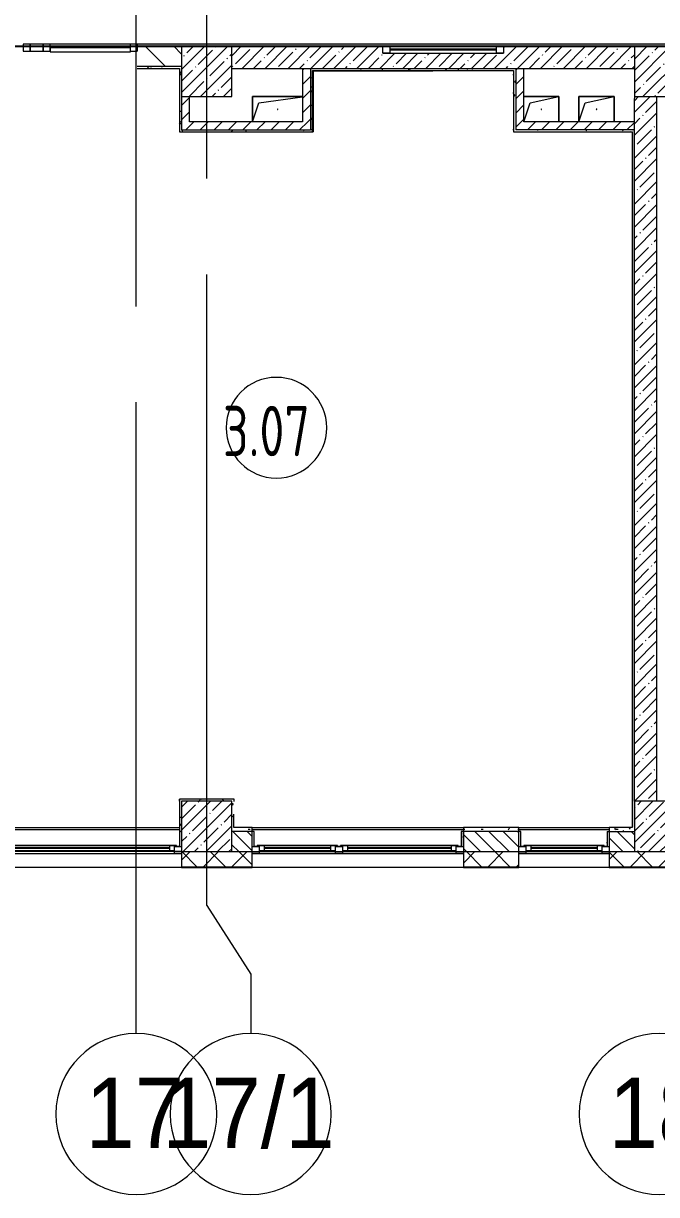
# Model space of a CAD drawing. Header units: millimetres. Extents: x -625 to 415037, y -3642 to 102118.
# Drawn here: x 348565 to 354857, y -3506 to 8127 of the extents above; entities that cross this region are included whole.
import ezdxf

# ---------------------------------------------------------------- set-up
doc = ezdxf.new("R2010")
doc.units = ezdxf.units.MM
doc.linetypes.add('Осевая', pattern=[6350, 1270, -952.5, 3175, -952.5])
for name, color, linetype, lineweight in [('A-AREA-IDEN', 7, 'Continuous', 9), ('A-GENM', 7, 'Continuous', 9), ('A-GLAZ', 7, 'Continuous', 9), ('A-GLAZ-1', 7, 'Continuous', 5), ('A-GLAZ-CURT', 7, 'Continuous', 9), ('A-GLAZ-CURT-1', 7, 'Continuous', 5), ('A-GLAZ-CURT-2', 7, 'Continuous', 20), ('A-GLAZ-CWMG', 7, 'Continuous', 9), ('A-GLAZ-CWMG-1', 7, 'Continuous', 20), ('A-WALL', 7, 'Continuous', 5), ('I-WALL', 7, 'Continuous', 5), ('S-COLS', 7, 'Continuous', 9), ('S-COLS-1', 7, 'Continuous', 5), ('Оси', 7, 'Continuous', 9), ('Оси-1', 7, 'Continuous', 20), ('Оси-2', 7, 'Осевая', 9)]:
    doc.layers.add(name, color=color, linetype=linetype, lineweight=lineweight)
doc.layers.add('A-AREA-PATT-3', color=7, linetype='Continuous', lineweight=5, true_color=0xe6fae8, transparency=1)
doc.layers.add('A-WALL-1', color=9, linetype='Continuous', lineweight=5, true_color=0x808080)
doc.layers.add('A-WALL-FNSH-1', color=9, linetype='Continuous', lineweight=5, true_color=0x808080)
doc.styles.add('Arial', font='arial.ttf', dxfattribs={"width": 0.9, "height": 700})
doc.styles.add('СПДС', font='ГОСТ тип А.ttf', dxfattribs={"width": 0.9})
pattern_1 = [(45, (289227.4, 1e-08), (-114.04925, 114.04925), []), (45, (289341.45, 1e-08), (-114.04925, 114.04925), [201.612, -40.322, 6.706, -33.617])]
pattern_2 = [(45, (289227.4, 1e-08), (-70.71068, 70.71068), [])]
pattern_3 = [(0, (289227.4, 1e-08), (243.84, 60.96), [20.117, -162.763, 20.117, -162.763, -975.36]), (0, (289227.4, 1e-08), (243.84, 60.96), [-365.76, 20.117, -345.643, 20.117, -162.763, -426.72]), (0, (289227.4, 1e-08), (243.84, 60.96), [-914.4, 20.117, -101.803, 20.117, -284.683]), (120, (289318.84, 30.48), (-174.71291, 180.691634), [20.117, -162.763, 20.117, -162.763, -975.36]), (120, (289318.84, 30.48), (-174.71291, 180.691634), [-365.76, 20.117, -345.643, 20.117, -162.763, -426.72]), (120, (289318.84, 30.48), (-174.71291, 180.691634), [-914.4, 20.117, -101.803, 20.117, -284.683]), (240, (289349.32, 152.4), (-69.12709, -241.651634), [20.117, -162.763, 20.117, -162.763, -975.36]), (240, (289349.32, 152.4), (-69.12709, -241.651634), [-365.76, 20.117, -345.643, 20.117, -162.763, -426.72]), (240, (289349.32, 152.4), (-69.12709, -241.651634), [-914.4, 20.117, -101.803, 20.117, -284.683])]

# ---------------------------------------------------------------- blocks, each defined once
blk = doc.blocks.new('BSC_Колонна _Прямоугольная - 500х500-V515-Объем проектирования 3 этажа')
at = {"layer": 'S-COLS-1'}
h = blk.add_hatch(dxfattribs=at)
h.set_pattern_fill('FP_8', color=256, style=0, pattern_type=2)
h.set_pattern_definition([(45, (-61160, -7650), (-114.04925, 114.04925), []), (45, (-61045.95, -7650), (-114.04925, 114.04925), [201.613, -40.323, 6.706, -33.617])])
h.paths.add_polyline_path([(250, -250), (250, 250), (-250, 250), (-250, -250)])
for p, q in [((250, 250), (-250, 250)), ((-250, 250), (-250, -250)), ((250, -250), (250, 250)), ((-250, -250), (250, -250))]:
    blk.add_line(p, q, dxfattribs=at)
blk = doc.blocks.new('BSC_Колонна _Прямоугольная - 500х500-V522-Объем проектирования 3 этажа')
at = {"layer": 'S-COLS-1'}
h = blk.add_hatch(dxfattribs=at)
h.set_pattern_fill('FP_15', color=256, style=0, pattern_type=2)
h.set_pattern_definition([(45, (-61160, -150), (-114.04925, 114.04925), []), (45, (-61045.95, -150), (-114.04925, 114.04925), [201.613, -40.323, 6.706, -33.617])])
h.paths.add_polyline_path([(250, -250), (250, 250), (-250, 250), (-250, -250)])
for p, q in [((250, 250), (-250, 250)), ((-250, 250), (-250, -250)), ((250, -250), (250, 250)), ((-250, -250), (250, -250))]:
    blk.add_line(p, q, dxfattribs=at)
blk = doc.blocks.new('BSC_Колонна _Прямоугольная - 500х500-V523-Объем проектирования 3 этажа')
at = {"layer": 'S-COLS-1'}
h = blk.add_hatch(dxfattribs=at)
h.set_pattern_fill('FP_16', color=256, style=0, pattern_type=2)
h.set_pattern_definition([(45, (-65660, -150), (-114.04925, 114.04925), []), (45, (-65545.95, -150), (-114.04925, 114.04925), [201.613, -40.323, 6.706, -33.617])])
h.paths.add_polyline_path([(-219, -250), (250, -250), (250, 250), (-250, 250), (-250, -250)])
for p, q in [((250, 250), (-250, 250)), ((-250, 250), (-250, -250)), ((250, -250), (250, 250)), ((-250, -250), (250, -250))]:
    blk.add_line(p, q, dxfattribs=at)
blk = doc.blocks.new('BSC_Колонна _Прямоугольная - 500х500-V526-Объем проектирования 3 этажа')
at = {"layer": 'S-COLS-1'}
h = blk.add_hatch(dxfattribs=at)
h.set_pattern_fill('FP_19', color=256, style=0, pattern_type=2)
h.set_pattern_definition([(45, (-65660, -7650), (-114.04925, 114.04925), []), (45, (-65545.95, -7650), (-114.04925, 114.04925), [201.613, -40.323, 6.706, -33.617])])
h.paths.add_polyline_path([(250, -250), (250, 22), (220, 22), (220, 30), (250, 30), (250, 250), (-250, 250), (-250, -250), (-10, -250)])
for p, q in [((220, 250), (-250, 250)), ((-250, 250), (-250, -250)), ((250, -250), (250, 22)), ((-250, -250), (250, -250))]:
    blk.add_line(p, q, dxfattribs=at)
blk = doc.blocks.new('120_Окно_СКБ_2Ст - 120_Окно_СКБ_2Ст 3100х2500 _мал_створка слева_ 2-22446355-Объем проектирования 3 этажа')
at = {"layer": 'A-GLAZ'}
for p, q in [((-1550, -127), (-1550, -57)), ((-1550, -57), (-1480, -57)), ((-1480, -57), (-1480, -127)), ((650, -87), (-1480, -87)), ((-1480, -87), (-1480, -127)), ((-1430, -137), (-1430, -87)), ((600, -137), (600, -87)), ((650, -127), (650, -57)), ((650, -57), (720, -57)), ((650, -127), (650, -87)), ((720, -57), (720, -127)), ((1480, -87), (720, -87)), ((720, -87), (720, -127)), ((770, -137), (770, -87)), ((1430, -137), (1430, -87)), ((1480, -127), (1480, -57)), ((1480, -57), (1550, -57)), ((1480, -127), (1480, -87)), ((1550, -57), (1550, -127)), ((-1480, -127), (-1550, -127)), ((-1480, -127), (-1500, -127)), ((-1500, -127), (-1500, -137)), ((-1500, -137), (670, -137)), ((670, -137), (-1500, -137)), ((720, -127), (650, -127)), ((670, -127), (650, -127)), ((670, -137), (670, -127)), ((720, -127), (700, -127)), ((700, -127), (700, -137)), ((700, -137), (1500, -137)), ((1500, -137), (700, -137)), ((1550, -127), (1480, -127)), ((1500, -127), (1480, -127)), ((1500, -137), (1500, -127))]:
    blk.add_line(p, q, dxfattribs=at)
at = {"layer": 'A-GLAZ-1'}
for p, q in [((1550, -57), (-1550, -57)), ((-1430, -107), (600, -107)), ((770, -107), (1430, -107)), ((-1530, -127), (-1500, -127)), ((600, -117), (-1430, -117)), ((670, -127), (700, -127)), ((1430, -117), (770, -117)), ((1500, -127), (1530, -127))]:
    blk.add_line(p, q, dxfattribs=at)
blk = doc.blocks.new('120_Окно_СКБ_1Ст - 120_Окно_СКБ_1Ст 900х2500_h_-22445987-Объем проектирования 3 этажа')
at = {"layer": 'A-GLAZ'}
for p, q in [((-450, -127), (-450, -57)), ((-450, -57), (-380, -57)), ((-380, -57), (-380, -127)), ((380, -87), (-380, -87)), ((-380, -87), (-380, -127)), ((-330, -137), (-330, -87)), ((330, -137), (330, -87)), ((380, -127), (380, -57)), ((380, -57), (450, -57)), ((380, -127), (380, -87)), ((450, -57), (450, -127)), ((-380, -127), (-450, -127)), ((-380, -127), (-400, -127)), ((-400, -127), (-400, -137)), ((-400, -137), (400, -137)), ((400, -137), (-400, -137)), ((450, -127), (380, -127)), ((400, -127), (380, -127)), ((400, -137), (400, -127))]:
    blk.add_line(p, q, dxfattribs=at)
at = {"layer": 'A-GLAZ-1'}
for p, q in [((450, -57), (-450, -57)), ((-330, -107), (330, -107)), ((-430, -127), (-400, -127)), ((330, -117), (-330, -117)), ((400, -127), (430, -127))]:
    blk.add_line(p, q, dxfattribs=at)
blk = doc.blocks.new('120_Окно_СКБ_2Ст - 120_Окно_СКБ_2Ст 2100х2400 _мал створка справа_-22446225-Объем проектирования 3 этажа')
at = {"layer": 'A-GLAZ'}
for p, q in [((-1050, -127), (-1050, -57)), ((-1050, -57), (-980, -57)), ((-980, -57), (-980, -127)), ((150, -87), (-980, -87)), ((-980, -87), (-980, -127)), ((-930, -137), (-930, -87)), ((100, -137), (100, -87)), ((150, -127), (150, -57)), ((150, -57), (220, -57)), ((150, -127), (150, -87)), ((220, -57), (220, -127)), ((980, -87), (220, -87)), ((220, -87), (220, -127)), ((270, -137), (270, -87)), ((930, -137), (930, -87)), ((980, -127), (980, -57)), ((980, -57), (1050, -57)), ((980, -127), (980, -87)), ((1050, -57), (1050, -127)), ((-980, -127), (-1050, -127)), ((-980, -127), (-1000, -127)), ((-1000, -127), (-1000, -137)), ((-1000, -137), (170, -137)), ((170, -137), (-1000, -137)), ((220, -127), (150, -127)), ((170, -127), (150, -127)), ((170, -137), (170, -127)), ((220, -127), (200, -127)), ((200, -127), (200, -137)), ((200, -137), (1000, -137)), ((1000, -137), (200, -137)), ((1050, -127), (980, -127)), ((1000, -127), (980, -127)), ((1000, -137), (1000, -127))]:
    blk.add_line(p, q, dxfattribs=at)
at = {"layer": 'A-GLAZ-1'}
for p, q in [((1050, -57), (-1050, -57)), ((-930, -107), (100, -107)), ((270, -107), (930, -107)), ((-1030, -127), (-1000, -127)), ((100, -117), (-930, -117)), ((170, -127), (200, -127)), ((930, -117), (270, -117)), ((1000, -127), (1030, -127))]:
    blk.add_line(p, q, dxfattribs=at)
blk = doc.blocks.new('GM_Отверстие прямоугольное _в плите_ - Отверстие-V613-Объем проектирования 3 этажа')
at = {"layer": 'A-GENM'}
for p, q in [((-175, 125), (175, 125)), ((175, 125), (-175, 125)), ((-112.5, 62.5), (175, 125)), ((175, 125), (175, -125)), ((175, -125), (175, 125)), ((-175, -125), (-112.5, 62.5))]:
    blk.add_line(p, q, dxfattribs=at)
for start, end in [(360, 180), (180, 360)]:
    blk.add_arc((0, 0), 2.5, start, end, dxfattribs=at)
blk = doc.blocks.new('GM_Отверстие прямоугольное _в плите_ - Отверстие-V614-Объем проектирования 3 этажа')
at = {"layer": 'A-GENM'}
for p, q in [((-175, -125), (-175, 125)), ((-175, 125), (175, 125)), ((175, 125), (-175, 125)), ((-175, 125), (-175, -125)), ((-112.5, 62.5), (175, 125)), ((175, 125), (175, -125)), ((175, -125), (175, 125)), ((-175, -125), (-112.5, 62.5))]:
    blk.add_line(p, q, dxfattribs=at)
for start, end in [(360, 180), (180, 360)]:
    blk.add_arc((0, 0), 2.5, start, end, dxfattribs=at)
blk = doc.blocks.new('GM_Отверстие прямоугольное _в плите_ - Отверстие-V625-Объем проектирования 3 этажа')
at = {"layer": 'A-GENM'}
for p, q in [((-250, -125), (-250, 125)), ((-250, 125), (245, 125)), ((245, 125), (-250, 125)), ((-250, 125), (-250, -125)), ((-187, 62), (245, 124)), ((-250, -125), (-187, 62))]:
    blk.add_line(p, q, dxfattribs=at)
for start, end in [(360, 180), (180, 360)]:
    blk.add_arc((0, 0), 2.5, start, end, dxfattribs=at)
blk = doc.blocks.new('Прямоугольный импост - 50 x 70 мм-V710-Объем проектирования 3 этажа')
at = {"layer": 'A-GLAZ-CWMG-1'}
for p, q in [((-70, 35), (0, 35)), ((-70, -35), (-70, 35)), ((0, 35), (0, -35)), ((0, -35), (-70, -35))]:
    blk.add_line(p, q, dxfattribs=at)
blk = doc.blocks.new('Системная панель - Стемалит - 40мм-32257327-Объем проектирования 3 этажа')
at = {"layer": 'A-GLAZ-CURT-2'}
for p, q in [((65, 35), (-65, 35)), ((-65, 35), (-65, -35)), ((65, -35), (65, 35)), ((-65, -35), (65, -35))]:
    blk.add_line(p, q, dxfattribs=at)
blk = doc.blocks.new('Прямоугольный импост - 50 x 70 мм-V711-Объем проектирования 3 этажа')
at = {"layer": 'A-GLAZ-CWMG-1'}
for p, q in [((-35, 35), (35, 35)), ((-35, -35), (-35, 35)), ((35, 35), (35, -35)), ((35, -35), (-35, -35))]:
    blk.add_line(p, q, dxfattribs=at)
blk = doc.blocks.new('Системная панель - Стекло - 40мм-V713-Объем проектирования 3 этажа')
at = {"layer": 'A-GLAZ-CURT-1'}
h = blk.add_hatch(dxfattribs=at)
h.set_pattern_fill('FP_234', color=256, style=0, pattern_type=2)
h.set_pattern_definition([(45, (-60202.5, -7685.7), (-565.685, 565.685), [400, -1200]), (45, (-60602.5, -7885.7), (-565.685, 565.685), [1200, -400]), (45, (-59802.5, -8085.7), (-565.685, 565.685), [400, -1200])])
h.paths.add_polyline_path([(-211, -40), (398, -40), (398, 0), (-398, 0), (-398, -40)])
at = {"layer": 'A-GLAZ-CURT-2'}
for p, q in [((398, 0), (-398, 0)), ((-398, 0), (-398, -40)), ((398, -40), (398, 0)), ((-398, -40), (398, -40))]:
    blk.add_line(p, q, dxfattribs=at)
blk = doc.blocks.new('Прямоугольный импост - 50 x 70 мм-V714-Объем проектирования 3 этажа')
at = {"layer": 'A-GLAZ-CWMG-1'}
for p, q in [((-35, 35), (35, 35)), ((-35, -35), (-35, 35)), ((35, 35), (35, -35)), ((35, -35), (-35, -35))]:
    blk.add_line(p, q, dxfattribs=at)
blk = doc.blocks.new('Прямоугольный импост - 50 x 70 мм-V715-Объем проектирования 3 этажа')
at = {"layer": 'A-GLAZ-CWMG'}
blk.add_line((60400, 7921), (59605, 7921), dxfattribs=at)
blk = doc.blocks.new('120_Окно_СКБ_1Ст - 120_Окно_СКБ_1Ст 400х1200 EI30-24228621-Объем проектирования 3 этажа')
at = {"layer": 'A-GLAZ'}
for p, q in [((-600, 40), (-600, 110)), ((-600, 110), (-530, 110)), ((-530, 40), (-600, 40)), ((-530, 110), (-530, 40)), ((530, 40), (530, 110)), ((530, 110), (600, 110)), ((600, 40), (530, 40)), ((600, 110), (600, 40))]:
    blk.add_line(p, q, dxfattribs=at)
at = {"layer": 'A-GLAZ-1'}
for p, q in [((600, 110), (-600, 110)), ((-600, 40), (600, 40)), ((530, 80), (-530, 80)), ((530, 70), (-530, 70))]:
    blk.add_line(p, q, dxfattribs=at)
blk = doc.blocks.new('Ось сетки - D8-29747960-Объем проектирования 3 этажа')
at = {"layer": 'Оси-1'}
for start, end in [(360, 180), (180, 360)]:
    blk.add_arc((0, 0), 4, start, end, dxfattribs=at)
blk = doc.blocks.new('Марка_Помещения - Номер-25198446-Объем проектирования 3 этажа')
at = {"layer": 'A-AREA-IDEN'}
for start, end in [(360, 180), (180, 360)]:
    blk.add_arc((0, 0), 2.5, start, end, dxfattribs=at)

msp = doc.modelspace()

# ---------------------------------------------------------------- hatches: boundary and pattern name
at = {"layer": 'A-AREA-PATT-3'}
msp.add_hatch(color=256, dxfattribs=at).paths.add_polyline_path([(351441, 7050), (351445, 7052), (351445, 7652), (352634, 7652), (352634, 7656), (351441, 7656), (351441, 7150)])
at = {"layer": 'A-WALL'}
h = msp.add_hatch(dxfattribs=at)
h.set_pattern_fill('FP_2', color=256, style=0, pattern_type=2)
h.set_pattern_definition([(135, (289227.4, 1e-08), (-70.71068, -70.71068), [])])
h.paths.add_polyline_path([(354546, -100), (354637, -100), (354637, 100), (354387, 100), (354387, -100), (354528, -100)])
h.paths.add_polyline_path([(341887, -100), (341887, 100), (341637, 100), (341637, -100), (341887, -100)])
h.paths.add_polyline_path([(340237, -100), (340237, 100), (339487, 100), (339487, -100), (339983, -100)])
h.paths.add_polyline_path([(343987, -100), (344737, -100), (344737, 100), (343987, 100)])
h.paths.add_polyline_path([(352937, -100), (353487, -100), (353487, 100), (352937, 100)])
h.paths.add_polyline_path([(350837, -100), (350837, 100), (350637, 100), (350637, -100)])
h.paths.add_polyline_path([(330987, -100), (330987, 100), (330367, 100), (330367, -100)])
h.paths.add_polyline_path([(332137, -100), (332137, 100), (331887, 100), (331887, -100)])
h.paths.add_polyline_path([(347037, -100), (347037, 100), (346137, 100), (346137, -100), (346510, -100)])
h.paths.add_polyline_path([(332637, -100), (333537, -100), (333537, 100), (332637, 100), (332637, 95)])
h.paths.add_polyline_path([(337137, -100), (337387, -100), (337387, 100), (337137, 100)])
h.paths.add_polyline_path([(327767, -100), (327767, 100), (327717, 100), (327717, -100)])
h.paths.add_polyline_path([(327217, -100), (327217, 100), (326650, 100), (326650, -100), (326930, -100)])
h.paths.add_polyline_path([(325197, -100), (325750, -100), (325750, 100), (325197, 100), (325197, -48)])
h.paths.add_polyline_path([(315637, -100), (315637, 100), (315387, 100), (315387, -100)])
h.paths.add_polyline_path([(308587, -100), (309937, -100), (309937, 100), (308587, 100), (308587, -14)])
h.paths.add_polyline_path([(311737, -100), (311937, -100), (311937, 100), (311737, 100), (311737, -92)])
h.paths.add_polyline_path([(319037, -100), (319210, -100), (319210, 100), (319037, 100), (319037, -70)])
h.paths.add_polyline_path([(320110, -100), (321337, -100), (321337, 100), (320110, 100), (320110, -46)])
h.paths.add_polyline_path([(323097, -100), (323097, 100), (322837, 100), (322837, -100), (322857, -100)])
h.paths.add_polyline_path([(314787, -100), (314787, 100), (314037, 100), (314037, -100)])
h.paths.add_polyline_path([(311137, -100), (311137, 100), (310837, 100), (310837, -100)])
h.paths.add_polyline_path([(304087, -100), (304837, -100), (304837, 100), (304087, 100)])
h.paths.add_polyline_path([(305887, -100), (305887, 100), (305737, 100), (305737, -100)])
h.paths.add_polyline_path([(299587, -100), (300337, -100), (300337, 100), (299587, 100)])
h.paths.add_polyline_path([(301367, -100), (301387, -100), (301387, 100), (301237, 100), (301237, -100)])
h.paths.add_polyline_path([(296472, -100), (296887, -100), (296887, 100), (296057, 100), (296057, -100)])
h = msp.add_hatch(dxfattribs=at)
h.set_pattern_fill('FP_24', color=256, style=0, pattern_type=2)
h.set_pattern_definition([(45, (289227.4, 1e-08), (-141.42136, 141.42136), []), (135, (289227.4, 1e-08), (-141.42136, -141.42136), [])])
h.paths.add_polyline_path([(364707, -250), (364927, -250), (364927, -100), (360787, -100), (360787, -250), (363157, -250)])
h.paths.add_polyline_path([(359835, -250), (359887, -250), (359887, -100), (356287, -100), (356287, -250), (359563, -250)])
h.paths.add_polyline_path([(355137, -250), (355387, -250), (355387, -100), (354387, -100), (354387, -250), (354668, -250)])
h.paths.add_polyline_path([(352937, -250), (353487, -250), (353487, -100), (352937, -100), (352937, -118)])
h.paths.add_polyline_path([(350637, -250), (350837, -250), (350837, -100), (350137, -100), (350137, -250)])
h.paths.add_polyline_path([(346510, -250), (347037, -250), (347037, -100), (345854, -100), (345854, -250), (346137, -250)])
at = {"layer": 'I-WALL'}
h = msp.add_hatch(dxfattribs=at)
h.set_pattern_fill('FP_191', color=256, style=0, pattern_type=2)
h.set_pattern_definition(pattern_3)
h.paths.add_polyline_path([(327987, 7900), (328857, 7900), (328857, 7920), (327988, 7920), (327988, 7907)])
h.paths.add_polyline_path([(341137, 7900), (347197, 7900), (347197, 7920), (340087, 7920), (340087, 7900), (341117, 7900)])
h.paths.add_polyline_path([(363307, 7900), (363327, 7900), (363306, 7920), (362932, 7920), (362932, 7908), (362987, 7908), (362987, 7900)])
h.paths.add_polyline_path([(363327, 7900), (363327, 7920), (363307, 7920), (363323, 7904)])
h.paths.add_polyline_path([(336720, 7900), (337587, 7900), (337587, 7920), (331357, 7920), (331357, 7900), (336637, 7900)])
h.paths.add_polyline_path([(361477, 7900), (361480, 7908), (361532, 7908), (361532, 7920), (360887, 7920), (360887, 7908), (360917, 7908), (360917, 7900), (361307, 7900)])
h.paths.add_polyline_path([(349697, 7900), (355107, 7900), (355107, 7908), (355137, 7908), (355137, 7920), (349697, 7920)])
h.paths.add_polyline_path([(359907, 7900), (359907, 7908), (359937, 7908), (359937, 7920), (358587, 7920), (358587, 7908), (358617, 7908), (358617, 7900), (359667, 7900)])
h.paths.add_polyline_path([(357457, 7900), (357457, 7908), (357487, 7908), (357487, 7920), (356087, 7920), (356087, 7908), (356117, 7908), (356117, 7900), (357388, 7900)])
h = msp.add_hatch(dxfattribs=at)
h.set_pattern_fill('FP_23', color=256, style=0, pattern_type=2)
h.set_pattern_definition([(135, (289227.4, 1e-08), (-141.42136, -141.42136), [])])
h.paths.add_polyline_path([(350117, 7700), (350137, 7700), (350137, 7900), (349697, 7900), (349697, 7700), (349773, 7700)])
h.paths.add_polyline_path([(346157, 7700), (347197, 7700), (347197, 7900), (346137, 7900), (346137, 7700)])
h = msp.add_hatch(dxfattribs=at)
h.set_pattern_fill('FP_1', color=256, style=0, pattern_type=2)
h.set_pattern_definition(pattern_1)
h.paths.add_polyline_path([(353437, 7680), (354637, 7680), (354637, 7900), (353337, 7900), (353337, 7830), (352137, 7830), (352137, 7900), (350637, 7900), (350637, 7680), (353330, 7680)])
h = msp.add_hatch(dxfattribs=at)
h.set_pattern_fill('FP_191', color=256, style=0, pattern_type=2)
h.set_pattern_definition(pattern_3)
h.paths.add_polyline_path([(347194, 7680), (347197, 7680), (347197, 7700), (346157, 7700), (346157, 7680), (347127, 7680)])
h.paths.add_polyline_path([(349773, 7680), (350116, 7680), (350117, 7700), (349697, 7700), (349697, 7680)])
h = msp.add_hatch(dxfattribs=at)
h.set_pattern_fill('FP_191', color=256, style=0, pattern_type=2)
h.set_pattern_definition(pattern_3)
h.paths.add_polyline_path([(350137, 7070), (350137, 7700), (350117, 7700), (350117, 7070)])
h = msp.add_hatch(dxfattribs=at)
h.set_pattern_fill('FP_22', color=256, style=0, pattern_type=2)
h.set_pattern_definition(pattern_2)
h.paths.add_polyline_path([(351417, 7150), (351417, 7680), (351337, 7680), (351337, 7150), (351342, 7150)])
h = msp.add_hatch(dxfattribs=at)
h.set_pattern_fill('FP_191', color=256, style=0, pattern_type=2)
h.set_pattern_definition(pattern_3)
h.paths.add_polyline_path([(353436, 7660), (353437, 7680), (351417, 7680), (351417, 7660), (353333, 7660)])
h = msp.add_hatch(dxfattribs=at)
h.set_pattern_fill('FP_191', color=256, style=0, pattern_type=2)
h.set_pattern_definition(pattern_3)
h.paths.add_polyline_path([(353457, 7070), (353457, 7680), (353437, 7680), (353437, 7070)])
h = msp.add_hatch(dxfattribs=at)
h.set_pattern_fill('FP_22', color=256, style=0, pattern_type=2)
h.set_pattern_definition(pattern_2)
h.paths.add_polyline_path([(353457, 7070), (353537, 7070), (353537, 7680), (353457, 7680), (353457, 7150)])
h = msp.add_hatch(dxfattribs=at)
h.set_pattern_fill('FP_191', color=256, style=0, pattern_type=2)
h.set_pattern_definition(pattern_3)
h.paths.add_polyline_path([(351437, 7050), (351437, 7660), (351417, 7660), (351417, 7050)])
h = msp.add_hatch(dxfattribs=at)
h.set_pattern_fill('FP_22', color=256, style=0, pattern_type=2)
h.set_pattern_definition(pattern_2)
h.paths.add_polyline_path([(350155, 7150), (350217, 7150), (350217, 7400), (350137, 7400), (350137, 7150)])
h = msp.add_hatch(dxfattribs=at)
h.set_pattern_fill('FP_1', color=256, style=0, pattern_type=2)
h.set_pattern_definition(pattern_1)
h.paths.add_polyline_path([(354637, 400), (354857, 400), (354857, 7400), (354637, 7400), (354637, 797)])
h = msp.add_hatch(dxfattribs=at)
h.set_pattern_fill('FP_22', color=256, style=0, pattern_type=2)
h.set_pattern_definition(pattern_2)
h.paths.add_polyline_path([(351342, 7070), (351417, 7070), (351417, 7150), (350137, 7150), (350137, 7070), (350861, 7070)])
h = msp.add_hatch(dxfattribs=at)
h.set_pattern_fill('FP_22', color=256, style=0, pattern_type=2)
h.set_pattern_definition(pattern_2)
h.paths.add_polyline_path([(354637, 7070), (354637, 7150), (353537, 7150), (353537, 7070), (354617, 7070)])
h = msp.add_hatch(dxfattribs=at)
h.set_pattern_fill('FP_191', color=256, style=0, pattern_type=2)
h.set_pattern_definition(pattern_3)
h.paths.add_polyline_path([(350861, 7050), (351417, 7050), (351417, 7070), (350117, 7070), (350117, 7050), (350842, 7050)])
h = msp.add_hatch(dxfattribs=at)
h.set_pattern_fill('FP_191', color=256, style=0, pattern_type=2)
h.set_pattern_definition(pattern_3)
h.paths.add_polyline_path([(353537, 7050), (354617, 7050), (354617, 7070), (353437, 7070), (353437, 7050), (353457, 7050)])
h = msp.add_hatch(dxfattribs=at)
h.set_pattern_fill('FP_191', color=256, style=0, pattern_type=2)
h.set_pattern_definition(pattern_3)
h.paths.add_polyline_path([(354637, 140), (354637, 7070), (354617, 7049), (354617, 141)])
h.paths.add_polyline_path([(354617, 7050), (354637, 7070), (354617, 7070), (354617, 7054)])
h = msp.add_hatch(dxfattribs=at)
h.set_pattern_fill('FP_191', color=256, style=0, pattern_type=2)
h.set_pattern_definition(pattern_3)
h.paths.add_polyline_path([(350117, 140), (350137, 140), (350137, 420), (350117, 420), (350117, 271)])
h = msp.add_hatch(dxfattribs=at)
h.set_pattern_fill('FP_191', color=256, style=0, pattern_type=2)
h.set_pattern_definition(pattern_3)
h.paths.add_polyline_path([(350657, 400), (350657, 420), (350137, 420), (350137, 400), (350637, 400)])
h = msp.add_hatch(dxfattribs=at)
h.set_pattern_fill('FP_191', color=256, style=0, pattern_type=2)
h.set_pattern_definition(pattern_3)
h.paths.add_polyline_path([(350637, 100), (350657, 100), (350657, 140), (350645, 114)])
h.paths.add_polyline_path([(350637, 100), (350657, 141), (350657, 400), (350637, 400), (350637, 120)])
h = msp.add_hatch(dxfattribs=at)
h.set_pattern_fill('FP_191', color=256, style=0, pattern_type=2)
h.set_pattern_definition(pattern_3)
h.paths.add_polyline_path([(350117, 100), (350137, 100), (350137, 140), (350116, 140), (350116, 100)])
h.paths.add_polyline_path([(346510, 100), (347037, 100), (347037, 140), (346157, 140), (346157, 100)])
h = msp.add_hatch(dxfattribs=at)
h.set_pattern_fill('FP_191', color=256, style=0, pattern_type=2)
h.set_pattern_definition(pattern_3)
h.paths.add_polyline_path([(354617, 100), (354637, 100), (354637, 140), (354387, 140), (354387, 100)])
h.paths.add_polyline_path([(350657, 100), (350837, 100), (350837, 140), (350657, 140), (350657, 108)])
h.paths.add_polyline_path([(353487, 100), (353487, 140), (352937, 140), (352937, 100)])
h = msp.add_hatch(dxfattribs=at)
h.set_pattern_fill('FP_191', color=256, style=0, pattern_type=2)
h.set_pattern_definition(pattern_3)
h.paths.add_polyline_path([(350117, -48), (350137, -48), (350137, 100), (350117, 100), (350117, -38)])
h = msp.add_hatch(dxfattribs=at)
h.set_pattern_fill('FP_191', color=256, style=0, pattern_type=2)
h.set_pattern_definition(pattern_3)
h.paths.add_polyline_path([(352917, -48), (352937, -48), (352937, 100), (352917, 99), (352917, -38)])
h = msp.add_hatch(dxfattribs=at)
h.set_pattern_fill('FP_191', color=256, style=0, pattern_type=2)
h.set_pattern_definition(pattern_3)
h.paths.add_polyline_path([(354387, -48), (354387, 100), (354367, 100), (354367, -48)])

# ---------------------------------------------------------------- linework, layer by layer
msp.add_lwpolyline([(291112, 7900), (362932, 7900)])
at = {"layer": 'A-WALL'}
for p, q in [((354507, 7920), (354507, 7921)), ((352137, 7900), (350637, 7900)), ((354637, 7900), (353337, 7900)), ((350137, 7700), (349697, 7700)), ((350116, 7680), (350117, 7680)), ((350116, 7680), (350116, 7679)), ((350637, 7680), (354637, 7680)), ((351417, 7680), (351417, 7070)), ((353436, 7660), (353437, 7660)), ((353436, 7659), (353436, 7660)), ((350137, 7400), (350137, 7070)), ((354637, 400), (354637, 7380)), ((354857, 7400), (354857, 400)), ((350117, 7050), (350117, 7050)), ((354617, 7050), (354617, 7049)), ((350857, 100), (350637, 100)), ((350637, -100), (354637, -100)), ((350137, -258), (347037, -258)), ((350137, -250), (350837, -250)), ((350137, -253), (350837, -253)), ((352937, -258), (350837, -258)), ((352937, -250), (353487, -250)), ((352937, -253), (353487, -253)), ((354387, -258), (353487, -258)), ((354387, -250), (355387, -250)), ((354387, -253), (355387, -253))]:
    msp.add_line(p, q, dxfattribs=at)
at = {"layer": 'A-WALL-1'}
for p, q in [((349697, 7920), (349697, 7851)), ((355137, 7920), (349697, 7920)), ((350137, 7900), (349697, 7900)), ((351337, 7680), (351337, 7150)), ((353457, 7680), (353457, 7070)), ((353537, 7150), (353537, 7680)), ((350217, 7150), (350217, 7400)), ((354637, 7400), (354637, 7380)), ((351337, 7150), (350217, 7150)), ((354637, 7150), (353537, 7150)), ((350137, 7070), (351417, 7070)), ((354637, 7070), (353457, 7070)), ((350657, 420), (350117, 420)), ((350117, 400), (350117, 140)), ((350657, 140), (350657, 271)), ((350117, 140), (350116, 140)), ((350116, 140), (350116, 100)), ((350837, -250), (350837, 140)), ((352937, 140), (352937, -250)), ((353487, -250), (353487, 140)), ((354387, 140), (354387, -250)), ((350137, 100), (350117, 100)), ((350117, 100), (350117, -48)), ((350857, -48), (350857, 100)), ((353507, 100), (352917, 100)), ((352917, 100), (352917, -48)), ((353507, -48), (353507, 100)), ((354367, 100), (354637, 100)), ((354367, 100), (354367, -48)), ((350117, -48), (350137, -48)), ((350137, -100), (350137, -250)), ((350837, -48), (350857, -48)), ((352917, -48), (352937, -48)), ((353487, -48), (353507, -48)), ((354367, -48), (354387, -48))]:
    msp.add_line(p, q, dxfattribs=at)
at = {"layer": 'A-WALL-FNSH-1'}
for p, q in [((355137, 7921), (349697, 7921)), ((349697, 7921), (349697, 7920)), ((349697, 7680), (349697, 7679)), ((349697, 7679), (350116, 7679)), ((350116, 7679), (350116, 7049)), ((352634, 7659), (353436, 7659)), ((353436, 7659), (353436, 7049)), ((350116, 7049), (351445, 7049)), ((351445, 7049), (351445, 7050)), ((353436, 7049), (354616, 7049)), ((354616, 7049), (354616, 141)), ((350116, 421), (350116, 400)), ((350658, 421), (350116, 421)), ((350116, 400), (350117, 400)), ((350117, 400), (350117, 420)), ((350657, 420), (350657, 415)), ((350657, 400), (350658, 400)), ((350658, 400), (350658, 421)), ((350837, 141), (350657, 141)), ((350837, 140), (350837, 141)), ((353487, 141), (352937, 141)), ((352937, 141), (352937, 140)), ((353487, 140), (353487, 141)), ((354616, 141), (354387, 141)), ((354387, 141), (354387, 140)), ((354617, 140), (354617, 141)), ((350117, 100), (350116, 100)), ((350116, 100), (350116, -48)), ((350858, 100), (350857, 100)), ((350858, -48), (350858, 100)), ((352917, 100), (352916, 100)), ((352916, 100), (352916, -48)), ((353508, 100), (353507, 100)), ((353508, -48), (353508, 100)), ((354367, 100), (354366, 100)), ((354366, 100), (354366, -48)), ((350116, -48), (350117, -48)), ((350857, -48), (350858, -48)), ((352916, -48), (352917, -48)), ((353507, -48), (353508, -48)), ((354366, -48), (354367, -48)), ((350137, -250), (350137, -258)), ((350137, -258), (350837, -258)), ((350837, -258), (350837, -250)), ((352937, -250), (352937, -258)), ((352937, -258), (353487, -258)), ((353487, -258), (353487, -250)), ((354387, -250), (354387, -258)), ((354387, -258), (355387, -258))]:
    msp.add_line(p, q, dxfattribs=at)
at = {"layer": 'I-WALL'}
for p, q in [((351437, 7660), (352634, 7660)), ((351437, 7050), (351437, 7660)), ((352634, 7652), (351445, 7652)), ((351445, 7652), (351445, 7050)), ((352634, 7659), (352634, 7652)), ((347037, 141), (350117, 141)), ((347037, 140), (350116, 140)), ((347037, 120), (350116, 120)), ((350837, 141), (352937, 141)), ((350837, 120), (352937, 120)), ((353487, 141), (354387, 141)), ((353487, 120), (354387, 120)), ((350137, -100), (347037, -100))]:
    msp.add_line(p, q, dxfattribs=at)
at = {"layer": 'Оси'}
for p, q in [((350387, -636), (350387, 4364)), ((349687, -1906), (349687, 3094)), ((350387, -636), (350824, -1316)), ((350824, -1316), (350824, -1906))]:
    msp.add_line(p, q, dxfattribs=at)
at = {"layer": 'Оси-2'}
for p, q in [((349687, 3094), (349687, 22398)), ((350387, 4364), (350387, 22398))]:
    msp.add_line(p, q, dxfattribs=at)

# ---------------------------------------------------------------- block references
at = {"layer": 'A-AREA-IDEN', "xscale": 199.9999999999999, "yscale": 199.9999999999999, "zscale": 199.9999999999999}
msp.add_blockref('Марка_Помещения - Номер-25198446-Объем проектирования 3 этажа', (351079, 4111), dxfattribs=at)
at = {"layer": 'A-GENM'}
for name, p in [('GM_Отверстие прямоугольное _в плите_ - Отверстие-V625-Объем проектирования 3 этажа', (351092, 7275)), ('GM_Отверстие прямоугольное _в плите_ - Отверстие-V613-Объем проектирования 3 этажа', (353712, 7275)), ('GM_Отверстие прямоугольное _в плите_ - Отверстие-V614-Объем проектирования 3 этажа', (354261, 7275))]:
    msp.add_blockref(name, p, dxfattribs=at)
at = {"layer": 'A-GLAZ', "color": 3}
msp.add_blockref('120_Окно_СКБ_1Ст - 120_Окно_СКБ_1Ст 400х1200 EI30-24228621-Объем проектирования 3 этажа', (352737, 7790), dxfattribs=at)
at = {"layer": 'A-GLAZ', "color": 3, "rotation": 180}
for name, p in [('120_Окно_СКБ_2Ст - 120_Окно_СКБ_2Ст 3100х2500 _мал_створка слева_ 2-22446355-Объем проектирования 3 этажа', (348587, -175)), ('120_Окно_СКБ_2Ст - 120_Окно_СКБ_2Ст 2100х2400 _мал створка справа_-22446225-Объем проектирования 3 этажа', (351887, -175)), ('120_Окно_СКБ_1Ст - 120_Окно_СКБ_1Ст 900х2500_h_-22445987-Объем проектирования 3 этажа', (353937, -175))]:
    msp.add_blockref(name, p, dxfattribs=at)
at = {"layer": 'A-GLAZ-CURT'}
for name, p in [('Системная панель - Стемалит - 40мм-32257327-Объем проектирования 3 этажа', (348697, 7886)), ('Системная панель - Стекло - 40мм-V713-Объем проектирования 3 этажа', (349230, 7886))]:
    msp.add_blockref(name, p, dxfattribs=at)
at = {"layer": 'A-GLAZ-CWMG', "extrusion": (0, 0, -1), "rotation": 180}
for name, p in [('Прямоугольный импост - 50 x 70 мм-V711-Объем проектирования 3 этажа', (-348597, 7886)), ('Прямоугольный импост - 50 x 70 мм-V714-Объем проектирования 3 этажа', (-348797, 7886)), ('Прямоугольный импост - 50 x 70 мм-V710-Объем проектирования 3 этажа', (-349697, 7886))]:
    msp.add_blockref(name, p, dxfattribs=at)
at = {"layer": 'A-GLAZ-CWMG'}
msp.add_blockref('Прямоугольный импост - 50 x 70 мм-V715-Объем проектирования 3 этажа', (289227, 0), dxfattribs=at)
at = {"layer": 'S-COLS'}
for name, p in [('BSC_Колонна _Прямоугольная - 500х500-V515-Объем проектирования 3 этажа', (350387, 7650)), ('BSC_Колонна _Прямоугольная - 500х500-V526-Объем проектирования 3 этажа', (354887, 7650)), ('BSC_Колонна _Прямоугольная - 500х500-V522-Объем проектирования 3 этажа', (350387, 150)), ('BSC_Колонна _Прямоугольная - 500х500-V523-Объем проектирования 3 этажа', (354887, 150))]:
    msp.add_blockref(name, p, dxfattribs=at)
at = {"layer": 'Оси-1', "xscale": 199.9999999999999, "yscale": 199.9999999999999, "zscale": 199.9999999999999}
for p in [(349687, -2706), (350824, -2706), (354887, -2706)]:
    msp.add_blockref('Ось сетки - D8-29747960-Объем проектирования 3 этажа', p, dxfattribs=at)

# ---------------------------------------------------------------- texts
at = {"layer": 'A-AREA-IDEN', "insert": (350548, 4328), "char_height": 500, "width": 1327.59, "attachment_point": 1, "style": 'СПДС'}
msp.add_mtext('3.07', dxfattribs=at)
at = {"layer": 'Оси', "char_height": 700, "attachment_point": 1, "style": 'Arial'}
for s, insert, width in [('17/1', (349944, -2345), 2121.27), ('17', (349182, -2345), 1212.15), ('18', (354382, -2345), 1212.15)]:
    msp.add_mtext(s, dxfattribs=dict(at, insert=insert, width=width))

doc.saveas('drawing.dxf')
